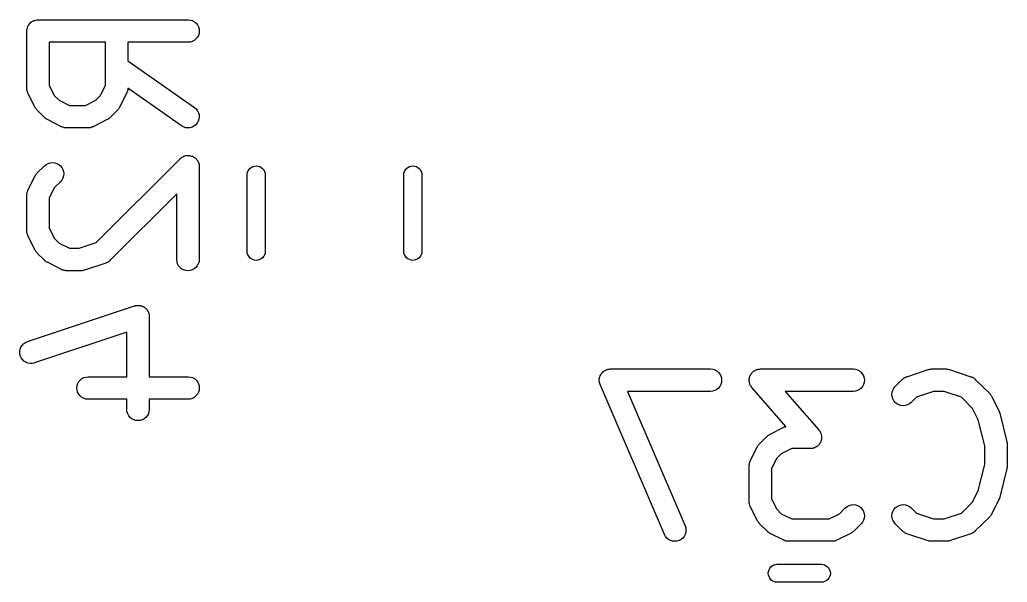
# Model space of a CAD drawing. Extents: x 131.3 to 160.3, y -137 to -94.4.
# Drawn here: x 147.25 to 153.84, y -110.75 to -107 of the extents above; entities that cross this region are included whole.
import ezdxf

# ---------------------------------------------------------------- set-up
doc = ezdxf.new("R2010")
doc.units = 0
doc.layers.add('BLACK', color=7, linetype='CONTINUOUS')

msp = doc.modelspace()

# ---------------------------------------------------------------- linework, layer by layer
at = {"layer": 'BLACK', "linetype": 'CONTINUOUS'}
for p, q in [((147.303, -107.044), (147.307, -107.037)), ((147.307, -107.037), (147.31, -107.031)), ((147.31, -107.031), (147.315, -107.025)), ((147.31, -107.031), (147.31, -107.031)), ((147.31, -107.031), (147.31, -107.031)), ((147.315, -107.025), (147.32, -107.02)), ((147.32, -107.02), (147.325, -107.015)), ((147.32, -107.02), (147.32, -107.02)), ((147.32, -107.02), (147.32, -107.02)), ((147.325, -107.015), (147.331, -107.011)), ((147.331, -107.01), (147.338, -107.007)), ((147.331, -107.011), (147.331, -107.01)), ((147.331, -107.011), (147.331, -107.011)), ((147.338, -107.007), (147.344, -107.004)), ((147.344, -107.004), (147.351, -107.002)), ((147.344, -107.004), (147.344, -107.004)), ((147.344, -107.004), (147.344, -107.004)), ((147.351, -107.002), (147.358, -107)), ((147.358, -107), (147.365, -106.999)), ((147.358, -107), (147.358, -107)), ((147.358, -107), (147.358, -107)), ((147.365, -106.999), (147.372, -106.998)), ((147.372, -106.998), (148.372, -106.998)), ((148.372, -106.998), (148.373, -106.998)), ((148.373, -106.998), (148.388, -107)), ((148.388, -107), (148.402, -107.004)), ((148.402, -107.004), (148.415, -107.011)), ((148.415, -107.011), (148.426, -107.021)), ((148.426, -107.021), (148.435, -107.032)), ((148.435, -107.032), (148.442, -107.045)), ((147.297, -107.072), (147.298, -107.065)), ((147.297, -107.073), (147.297, -107.072)), ((147.297, -107.454), (147.297, -107.073)), ((147.297, -107.073), (147.297, -107.073)), ((147.297, -107.073), (147.297, -107.073)), ((147.297, -107.073), (147.297, -107.073)), ((147.298, -107.065), (147.299, -107.058)), ((147.299, -107.058), (147.301, -107.051)), ((147.299, -107.058), (147.299, -107.058)), ((147.299, -107.058), (147.299, -107.058)), ((147.301, -107.051), (147.303, -107.044)), ((147.303, -107.044), (147.303, -107.044)), ((147.303, -107.044), (147.303, -107.044)), ((148.442, -107.102), (148.435, -107.115)), ((148.442, -107.045), (148.446, -107.059)), ((148.446, -107.088), (148.442, -107.102)), ((148.446, -107.059), (148.447, -107.074)), ((148.447, -107.074), (148.446, -107.088)), ((147.447, -107.148), (147.447, -107.436)), ((147.821, -107.148), (147.447, -107.148)), ((147.821, -107.436), (147.821, -107.148)), ((148.372, -107.148), (147.971, -107.148)), ((147.971, -107.148), (147.971, -107.272)), ((148.387, -107.147), (148.372, -107.148)), ((148.401, -107.143), (148.387, -107.147)), ((148.414, -107.136), (148.401, -107.143)), ((148.425, -107.126), (148.414, -107.136)), ((148.435, -107.115), (148.425, -107.126)), ((147.971, -107.272), (148.415, -107.583)), ((147.298, -107.456), (147.297, -107.454)), ((147.298, -107.459), (147.298, -107.456)), ((147.298, -107.464), (147.298, -107.459)), ((147.299, -107.469), (147.298, -107.464)), ((147.299, -107.471), (147.299, -107.469)), ((147.3, -107.473), (147.299, -107.471)), ((147.302, -107.478), (147.3, -107.473)), ((147.303, -107.483), (147.302, -107.478)), ((147.304, -107.485), (147.303, -107.483)), ((147.305, -107.487), (147.304, -107.485)), ((147.305, -107.488), (147.305, -107.487)), ((147.353, -107.583), (147.305, -107.488)), ((147.447, -107.436), (147.482, -107.505)), ((147.787, -107.505), (147.821, -107.436)), ((147.963, -107.488), (147.916, -107.583)), ((147.964, -107.486), (147.963, -107.488)), ((147.965, -107.484), (147.964, -107.486)), ((147.967, -107.479), (147.965, -107.484)), ((147.969, -107.474), (147.967, -107.479)), ((147.97, -107.47), (147.969, -107.472)), ((147.969, -107.472), (147.969, -107.474)), ((147.971, -107.46), (147.97, -107.465)), ((147.97, -107.465), (147.97, -107.47)), ((148.329, -107.706), (147.971, -107.455)), ((147.971, -107.455), (147.971, -107.457)), ((147.971, -107.457), (147.971, -107.46)), ((147.482, -107.505), (147.512, -107.535)), ((147.512, -107.535), (147.581, -107.57)), ((147.688, -107.57), (147.757, -107.535)), ((147.757, -107.535), (147.787, -107.505)), ((147.355, -107.587), (147.353, -107.583)), ((147.357, -107.59), (147.355, -107.587)), ((147.359, -107.593), (147.357, -107.59)), ((147.361, -107.595), (147.359, -107.593)), ((147.364, -107.598), (147.361, -107.595)), ((147.366, -107.602), (147.364, -107.598)), ((147.367, -107.602), (147.366, -107.602)), ((147.415, -107.65), (147.367, -107.602)), ((147.581, -107.57), (147.688, -107.57)), ((147.902, -107.602), (147.854, -107.65)), ((147.904, -107.599), (147.902, -107.602)), ((147.907, -107.596), (147.904, -107.599)), ((147.909, -107.594), (147.907, -107.596)), ((147.911, -107.591), (147.909, -107.594)), ((147.913, -107.587), (147.911, -107.591)), ((147.915, -107.584), (147.913, -107.587)), ((147.916, -107.583), (147.915, -107.584)), ((148.415, -107.583), (148.416, -107.584)), ((148.416, -107.584), (148.427, -107.593)), ((148.427, -107.593), (148.436, -107.605)), ((148.436, -107.605), (148.443, -107.618)), ((148.443, -107.618), (148.446, -107.632)), ((147.418, -107.653), (147.415, -107.65)), ((147.421, -107.656), (147.418, -107.653)), ((147.423, -107.657), (147.421, -107.656)), ((147.426, -107.659), (147.423, -107.657)), ((147.43, -107.661), (147.426, -107.659)), ((147.433, -107.664), (147.43, -107.661)), ((147.434, -107.664), (147.433, -107.664)), ((147.529, -107.712), (147.434, -107.664)), ((147.834, -107.664), (147.739, -107.712)), ((147.838, -107.662), (147.834, -107.664)), ((147.842, -107.66), (147.838, -107.662)), ((147.844, -107.658), (147.842, -107.66)), ((147.847, -107.656), (147.844, -107.658)), ((147.85, -107.653), (147.847, -107.656)), ((147.853, -107.651), (147.85, -107.653)), ((147.854, -107.65), (147.853, -107.651)), ((148.434, -107.688), (148.424, -107.699)), ((148.441, -107.675), (148.434, -107.688)), ((148.445, -107.662), (148.441, -107.675)), ((148.447, -107.647), (148.445, -107.662)), ((148.446, -107.632), (148.447, -107.647)), ((147.531, -107.713), (147.529, -107.712)), ((147.533, -107.714), (147.531, -107.713)), ((147.538, -107.715), (147.533, -107.714)), ((147.543, -107.717), (147.538, -107.715)), ((147.545, -107.717), (147.543, -107.717)), ((147.547, -107.718), (147.545, -107.717)), ((147.552, -107.719), (147.547, -107.718)), ((147.557, -107.719), (147.552, -107.719)), ((147.56, -107.719), (147.557, -107.719)), ((147.562, -107.72), (147.56, -107.719)), ((147.563, -107.72), (147.562, -107.72)), ((147.706, -107.72), (147.563, -107.72)), ((147.708, -107.719), (147.706, -107.72)), ((147.71, -107.72), (147.708, -107.719)), ((147.715, -107.719), (147.71, -107.72)), ((147.72, -107.718), (147.715, -107.719)), ((147.722, -107.718), (147.72, -107.718)), ((147.725, -107.717), (147.722, -107.718)), ((147.729, -107.715), (147.725, -107.717)), ((147.734, -107.714), (147.729, -107.715)), ((147.736, -107.713), (147.734, -107.714)), ((147.738, -107.712), (147.736, -107.713)), ((147.739, -107.712), (147.738, -107.712)), ((148.342, -107.713), (148.329, -107.706)), ((148.356, -107.718), (148.342, -107.713)), ((148.371, -107.72), (148.356, -107.718)), ((148.385, -107.719), (148.371, -107.72)), ((148.399, -107.715), (148.385, -107.719)), ((148.412, -107.708), (148.399, -107.715)), ((148.424, -107.699), (148.412, -107.708)), ((147.427, -107.963), (147.44, -107.956)), ((147.44, -107.956), (147.454, -107.952)), ((147.454, -107.952), (147.468, -107.951)), ((147.468, -107.951), (147.483, -107.952)), ((147.483, -107.952), (147.497, -107.957)), ((147.497, -107.957), (147.51, -107.964)), ((147.76, -108.484), (148.319, -107.925)), ((148.319, -107.925), (148.32, -107.924)), ((148.32, -107.924), (148.326, -107.92)), ((148.32, -107.924), (148.32, -107.924)), ((148.32, -107.924), (148.32, -107.924)), ((148.32, -107.924), (148.32, -107.924)), ((148.326, -107.92), (148.331, -107.915)), ((148.331, -107.915), (148.331, -107.915)), ((148.331, -107.915), (148.332, -107.915)), ((148.332, -107.915), (148.338, -107.912)), ((148.338, -107.912), (148.344, -107.908)), ((148.344, -107.908), (148.344, -107.908)), ((148.344, -107.908), (148.345, -107.908)), ((148.345, -107.908), (148.351, -107.906)), ((148.351, -107.906), (148.358, -107.904)), ((148.358, -107.904), (148.358, -107.904)), ((148.358, -107.904), (148.359, -107.904)), ((148.359, -107.904), (148.366, -107.904)), ((148.366, -107.904), (148.373, -107.903)), ((148.373, -107.903), (148.373, -107.903)), ((148.373, -107.903), (148.38, -107.904)), ((148.373, -107.903), (148.373, -107.903)), ((148.38, -107.904), (148.387, -107.905)), ((148.387, -107.905), (148.388, -107.905)), ((148.388, -107.905), (148.388, -107.905)), ((148.388, -107.905), (148.394, -107.907)), ((148.394, -107.907), (148.401, -107.909)), ((148.401, -107.909), (148.402, -107.909)), ((148.402, -107.909), (148.402, -107.909)), ((148.402, -107.909), (148.408, -107.912)), ((148.408, -107.912), (148.414, -107.916)), ((148.414, -107.916), (148.414, -107.916)), ((148.414, -107.916), (148.415, -107.916)), ((148.415, -107.916), (148.42, -107.92)), ((148.42, -107.92), (148.426, -107.925)), ((148.426, -107.925), (148.426, -107.925)), ((148.426, -107.925), (148.426, -107.925)), ((148.426, -107.925), (148.43, -107.931)), ((148.43, -107.931), (148.435, -107.936)), ((148.435, -107.936), (148.435, -107.937)), ((148.435, -107.937), (148.435, -107.937)), ((148.435, -107.937), (148.438, -107.943)), ((148.438, -107.943), (148.442, -107.949)), ((148.442, -107.949), (148.442, -107.95)), ((148.442, -107.95), (148.442, -107.95)), ((148.442, -107.95), (148.444, -107.957)), ((148.444, -107.957), (148.446, -107.963)), ((147.36, -108.029), (147.361, -108.026)), ((147.361, -108.026), (147.364, -108.023)), ((147.364, -108.023), (147.367, -108.02)), ((147.367, -108.02), (147.415, -107.973)), ((147.415, -107.972), (147.427, -107.963)), ((147.415, -107.973), (147.415, -107.972)), ((147.51, -107.964), (147.521, -107.973)), ((147.521, -107.973), (147.53, -107.984)), ((147.53, -107.984), (147.537, -107.997)), ((147.537, -107.997), (147.541, -108.011)), ((147.541, -108.011), (147.543, -108.026)), ((147.543, -108.026), (147.541, -108.04)), ((148.446, -107.963), (148.446, -107.964)), ((148.446, -107.964), (148.446, -107.964)), ((148.446, -107.964), (148.447, -107.971)), ((148.447, -107.971), (148.447, -107.978)), ((148.447, -107.978), (148.447, -108.597)), ((148.767, -108.03), (148.768, -108.021)), ((148.768, -108.021), (148.772, -108.01)), ((148.772, -108.01), (148.777, -107.999)), ((148.777, -107.999), (148.785, -107.99)), ((148.785, -107.99), (148.794, -107.983)), ((148.794, -107.983), (148.804, -107.977)), ((148.804, -107.977), (148.816, -107.974)), ((148.816, -107.974), (148.827, -107.972)), ((148.827, -107.972), (148.839, -107.974)), ((148.839, -107.974), (148.851, -107.977)), ((148.851, -107.977), (148.861, -107.983)), ((148.861, -107.983), (148.87, -107.99)), ((148.87, -107.99), (148.878, -107.999)), ((148.878, -107.999), (148.883, -108.01)), ((148.883, -108.01), (148.887, -108.021)), ((148.887, -108.021), (148.887, -108.03)), ((149.812, -108.03), (149.813, -108.021)), ((149.813, -108.021), (149.817, -108.01)), ((149.817, -108.01), (149.822, -107.999)), ((149.822, -107.999), (149.83, -107.99)), ((149.83, -107.99), (149.839, -107.983)), ((149.839, -107.983), (149.849, -107.977)), ((149.849, -107.977), (149.861, -107.974)), ((149.861, -107.974), (149.873, -107.972)), ((149.873, -107.972), (149.884, -107.974)), ((149.884, -107.974), (149.896, -107.977)), ((149.896, -107.977), (149.906, -107.983)), ((149.906, -107.983), (149.915, -107.99)), ((149.915, -107.99), (149.923, -107.999)), ((149.923, -107.999), (149.928, -108.01)), ((149.928, -108.01), (149.932, -108.021)), ((149.932, -108.021), (149.933, -108.03)), ((147.305, -108.135), (147.353, -108.04)), ((147.353, -108.039), (147.356, -108.035)), ((147.353, -108.04), (147.353, -108.039)), ((147.356, -108.035), (147.358, -108.031)), ((147.358, -108.031), (147.36, -108.029)), ((147.521, -108.079), (147.482, -108.118)), ((147.53, -108.067), (147.521, -108.079)), ((147.537, -108.054), (147.53, -108.067)), ((147.541, -108.04), (147.537, -108.054)), ((148.768, -108.545), (148.767, -108.03)), ((148.887, -108.03), (148.887, -108.545)), ((149.813, -108.545), (149.812, -108.03)), ((149.933, -108.03), (149.933, -108.545)), ((147.298, -108.158), (147.299, -108.153)), ((147.298, -108.163), (147.298, -108.158)), ((147.299, -108.153), (147.3, -108.151)), ((147.3, -108.149), (147.302, -108.144)), ((147.3, -108.151), (147.3, -108.149)), ((147.302, -108.144), (147.303, -108.139)), ((147.303, -108.139), (147.305, -108.137)), ((147.305, -108.137), (147.305, -108.135)), ((147.482, -108.118), (147.447, -108.186)), ((147.297, -108.167), (147.298, -108.165)), ((147.297, -108.168), (147.297, -108.167)), ((147.297, -108.407), (147.297, -108.168)), ((147.298, -108.165), (147.298, -108.163)), ((147.447, -108.186), (147.447, -108.389)), ((148.297, -108.159), (147.854, -108.602)), ((148.297, -108.597), (148.297, -108.159)), ((147.298, -108.409), (147.297, -108.407)), ((147.298, -108.411), (147.298, -108.409)), ((147.298, -108.416), (147.298, -108.411)), ((147.299, -108.421), (147.298, -108.416)), ((147.299, -108.423), (147.299, -108.421)), ((147.447, -108.389), (147.482, -108.457)), ((147.3, -108.425), (147.299, -108.423)), ((147.302, -108.43), (147.3, -108.425)), ((147.303, -108.435), (147.302, -108.43)), ((147.304, -108.437), (147.303, -108.435)), ((147.305, -108.439), (147.304, -108.437)), ((147.305, -108.44), (147.305, -108.439)), ((147.353, -108.535), (147.305, -108.44)), ((147.482, -108.457), (147.512, -108.488)), ((147.646, -108.522), (147.76, -108.484)), ((147.355, -108.539), (147.353, -108.535)), ((147.357, -108.543), (147.355, -108.539)), ((147.359, -108.545), (147.357, -108.543)), ((147.361, -108.548), (147.359, -108.545)), ((147.364, -108.551), (147.361, -108.548)), ((147.366, -108.554), (147.364, -108.551)), ((147.512, -108.488), (147.581, -108.522)), ((147.581, -108.522), (147.646, -108.522)), ((148.768, -108.554), (148.768, -108.545)), ((148.887, -108.545), (148.887, -108.554)), ((149.813, -108.554), (149.813, -108.545)), ((149.933, -108.545), (149.932, -108.554)), ((147.367, -108.555), (147.366, -108.554)), ((147.415, -108.602), (147.367, -108.555)), ((147.418, -108.605), (147.415, -108.602)), ((147.421, -108.608), (147.418, -108.605)), ((147.423, -108.61), (147.421, -108.608)), ((147.426, -108.612), (147.423, -108.61)), ((147.43, -108.614), (147.426, -108.612)), ((147.433, -108.616), (147.43, -108.614)), ((147.434, -108.616), (147.433, -108.616)), ((147.529, -108.664), (147.434, -108.616)), ((147.829, -108.619), (147.827, -108.62)), ((147.833, -108.617), (147.829, -108.619)), ((147.838, -108.615), (147.833, -108.617)), ((147.84, -108.613), (147.838, -108.615)), ((147.842, -108.612), (147.84, -108.613)), ((147.846, -108.609), (147.842, -108.612)), ((147.85, -108.606), (147.846, -108.609)), ((147.852, -108.605), (147.85, -108.606)), ((147.853, -108.603), (147.852, -108.605)), ((147.854, -108.602), (147.853, -108.603)), ((148.299, -108.612), (148.297, -108.597)), ((148.303, -108.626), (148.299, -108.612)), ((148.446, -108.613), (148.441, -108.627)), ((148.447, -108.598), (148.446, -108.613)), ((148.447, -108.597), (148.447, -108.598)), ((148.772, -108.565), (148.768, -108.554)), ((148.777, -108.576), (148.772, -108.565)), ((148.785, -108.585), (148.777, -108.576)), ((148.794, -108.592), (148.785, -108.585)), ((148.804, -108.598), (148.794, -108.592)), ((148.816, -108.601), (148.804, -108.598)), ((148.827, -108.603), (148.816, -108.601)), ((148.839, -108.601), (148.827, -108.603)), ((148.851, -108.598), (148.839, -108.601)), ((148.861, -108.592), (148.851, -108.598)), ((148.87, -108.585), (148.861, -108.592)), ((148.878, -108.576), (148.87, -108.585)), ((148.883, -108.565), (148.878, -108.576)), ((148.887, -108.554), (148.883, -108.565)), ((149.817, -108.565), (149.813, -108.554)), ((149.822, -108.576), (149.817, -108.565)), ((149.83, -108.585), (149.822, -108.576)), ((149.839, -108.592), (149.83, -108.585)), ((149.849, -108.598), (149.839, -108.592)), ((149.861, -108.601), (149.849, -108.598)), ((149.873, -108.603), (149.861, -108.601)), ((149.884, -108.601), (149.873, -108.603)), ((149.896, -108.598), (149.884, -108.601)), ((149.906, -108.592), (149.896, -108.598)), ((149.915, -108.585), (149.906, -108.592)), ((149.923, -108.576), (149.915, -108.585)), ((149.928, -108.565), (149.923, -108.576)), ((149.932, -108.554), (149.928, -108.565)), ((147.531, -108.665), (147.529, -108.664)), ((147.533, -108.666), (147.531, -108.665)), ((147.538, -108.668), (147.533, -108.666)), ((147.543, -108.669), (147.538, -108.668)), ((147.545, -108.67), (147.543, -108.669)), ((147.547, -108.67), (147.545, -108.67)), ((147.552, -108.671), (147.547, -108.67)), ((147.557, -108.672), (147.552, -108.671)), ((147.56, -108.672), (147.557, -108.672)), ((147.562, -108.672), (147.56, -108.672)), ((147.563, -108.672), (147.562, -108.672)), ((147.658, -108.672), (147.563, -108.672)), ((147.662, -108.672), (147.658, -108.672)), ((147.667, -108.672), (147.662, -108.672)), ((147.67, -108.671), (147.667, -108.672)), ((147.673, -108.671), (147.67, -108.671)), ((147.677, -108.669), (147.673, -108.671)), ((147.681, -108.668), (147.677, -108.669)), ((147.682, -108.668), (147.681, -108.668)), ((147.825, -108.621), (147.682, -108.668)), ((147.827, -108.62), (147.825, -108.621)), ((148.31, -108.639), (148.303, -108.626)), ((148.319, -108.65), (148.31, -108.639)), ((148.33, -108.659), (148.319, -108.65)), ((148.343, -108.666), (148.33, -108.659)), ((148.357, -108.67), (148.343, -108.666)), ((148.372, -108.672), (148.357, -108.67)), ((148.386, -108.671), (148.372, -108.672)), ((148.4, -108.667), (148.386, -108.671)), ((148.413, -108.66), (148.4, -108.667)), ((148.425, -108.651), (148.413, -108.66)), ((148.434, -108.639), (148.425, -108.651)), ((148.441, -108.627), (148.434, -108.639)), ((147.301, -109.145), (148.015, -108.907)), ((148.015, -108.907), (148.016, -108.906)), ((148.016, -108.906), (148.021, -108.906)), ((148.021, -108.906), (148.025, -108.904)), ((148.025, -108.904), (148.028, -108.904)), ((148.028, -108.904), (148.031, -108.903)), ((148.031, -108.903), (148.035, -108.903)), ((148.035, -108.903), (148.04, -108.903)), ((148.04, -108.903), (148.042, -108.903)), ((148.042, -108.903), (148.045, -108.903)), ((148.045, -108.903), (148.05, -108.904)), ((148.05, -108.904), (148.054, -108.905)), ((148.054, -108.905), (148.057, -108.905)), ((148.057, -108.905), (148.06, -108.906)), ((148.06, -108.906), (148.064, -108.908)), ((148.064, -108.908), (148.068, -108.909)), ((148.068, -108.909), (148.071, -108.91)), ((148.071, -108.91), (148.073, -108.911)), ((148.073, -108.911), (148.077, -108.914)), ((148.077, -108.914), (148.081, -108.916)), ((148.081, -108.916), (148.083, -108.918)), ((148.083, -108.918), (148.086, -108.919)), ((148.086, -108.919), (148.089, -108.922)), ((148.089, -108.922), (148.092, -108.925)), ((148.092, -108.925), (148.094, -108.927)), ((148.094, -108.927), (148.096, -108.929)), ((148.096, -108.929), (148.099, -108.933)), ((148.099, -108.933), (148.102, -108.936)), ((148.102, -108.936), (148.103, -108.939)), ((148.103, -108.939), (148.104, -108.941)), ((148.104, -108.941), (148.106, -108.945)), ((148.106, -108.945), (148.108, -108.949)), ((148.108, -108.949), (148.109, -108.952)), ((148.109, -108.952), (148.11, -108.955)), ((148.11, -108.955), (148.111, -108.959)), ((148.111, -108.959), (148.113, -108.963)), ((148.113, -108.963), (148.113, -108.966)), ((148.113, -108.966), (148.114, -108.969)), ((148.114, -108.969), (148.114, -108.974)), ((148.114, -108.974), (148.114, -108.978)), ((148.114, -108.978), (148.114, -109.379)), ((147.288, -109.151), (147.301, -109.145)), ((147.964, -109.082), (147.348, -109.287)), ((147.964, -109.379), (147.964, -109.082)), ((147.25, -109.21), (147.253, -109.196)), ((147.25, -109.225), (147.25, -109.21)), ((147.253, -109.196), (147.258, -109.182)), ((147.258, -109.182), (147.266, -109.17)), ((147.266, -109.17), (147.276, -109.159)), ((147.276, -109.159), (147.288, -109.151)), ((147.253, -109.239), (147.25, -109.225)), ((147.259, -109.253), (147.253, -109.239)), ((147.268, -109.265), (147.259, -109.253)), ((147.278, -109.275), (147.268, -109.265)), ((147.291, -109.283), (147.278, -109.275)), ((147.304, -109.288), (147.291, -109.283)), ((147.319, -109.291), (147.304, -109.288)), ((147.333, -109.291), (147.319, -109.291)), ((147.347, -109.288), (147.333, -109.291)), ((147.348, -109.287), (147.347, -109.288)), ((151.143, -109.345), (151.149, -109.34)), ((151.149, -109.34), (151.155, -109.337)), ((151.149, -109.34), (151.149, -109.34)), ((151.149, -109.34), (151.149, -109.34)), ((151.155, -109.337), (151.161, -109.333)), ((151.161, -109.333), (151.162, -109.333)), ((151.162, -109.333), (151.169, -109.331)), ((151.162, -109.333), (151.162, -109.333)), ((151.169, -109.331), (151.175, -109.329)), ((151.175, -109.329), (151.176, -109.329)), ((151.176, -109.329), (151.183, -109.328)), ((151.176, -109.329), (151.176, -109.329)), ((151.183, -109.328), (151.19, -109.327)), ((151.19, -109.327), (151.19, -109.327)), ((151.19, -109.327), (151.19, -109.327)), ((151.19, -109.327), (151.857, -109.327)), ((151.857, -109.327), (151.858, -109.327)), ((151.858, -109.327), (151.873, -109.329)), ((151.873, -109.329), (151.887, -109.333)), ((151.887, -109.333), (151.9, -109.34)), ((151.9, -109.34), (151.911, -109.35)), ((152.141, -109.346), (152.145, -109.343)), ((152.145, -109.343), (152.149, -109.34)), ((152.149, -109.34), (152.151, -109.339)), ((152.151, -109.339), (152.153, -109.337)), ((152.153, -109.337), (152.158, -109.335)), ((152.158, -109.335), (152.162, -109.333)), ((152.162, -109.333), (152.164, -109.332)), ((152.164, -109.332), (152.167, -109.331)), ((152.167, -109.331), (152.171, -109.33)), ((152.171, -109.33), (152.176, -109.329)), ((152.176, -109.329), (152.179, -109.329)), ((152.179, -109.329), (152.181, -109.328)), ((152.181, -109.328), (152.186, -109.328)), ((152.186, -109.328), (152.19, -109.327)), ((152.19, -109.327), (152.81, -109.327)), ((152.81, -109.327), (152.811, -109.327)), ((152.811, -109.327), (152.825, -109.329)), ((152.825, -109.329), (152.839, -109.333)), ((152.839, -109.333), (152.852, -109.34)), ((152.852, -109.34), (152.863, -109.35)), ((153.167, -109.379), (153.31, -109.331)), ((153.31, -109.331), (153.311, -109.331)), ((153.311, -109.331), (153.315, -109.33)), ((153.315, -109.33), (153.319, -109.329)), ((153.319, -109.329), (153.322, -109.329)), ((153.322, -109.329), (153.325, -109.328)), ((153.325, -109.328), (153.329, -109.328)), ((153.329, -109.328), (153.333, -109.327)), ((153.333, -109.327), (153.429, -109.327)), ((153.429, -109.327), (153.43, -109.327)), ((153.43, -109.327), (153.434, -109.328)), ((153.434, -109.328), (153.438, -109.328)), ((153.438, -109.328), (153.441, -109.329)), ((153.441, -109.329), (153.444, -109.329)), ((153.444, -109.329), (153.448, -109.33)), ((153.448, -109.33), (153.452, -109.331)), ((153.452, -109.331), (153.595, -109.379)), ((147.644, -109.412), (147.653, -109.401)), ((147.653, -109.401), (147.664, -109.392)), ((147.664, -109.392), (147.677, -109.385)), ((147.677, -109.385), (147.691, -109.381)), ((147.691, -109.381), (147.706, -109.379)), ((147.706, -109.379), (147.964, -109.379)), ((148.114, -109.379), (148.372, -109.379)), ((148.372, -109.379), (148.373, -109.379)), ((148.373, -109.379), (148.388, -109.381)), ((148.388, -109.381), (148.402, -109.385)), ((148.402, -109.385), (148.415, -109.392)), ((148.415, -109.392), (148.426, -109.402)), ((148.426, -109.402), (148.435, -109.413)), ((151.115, -109.402), (151.116, -109.395)), ((151.116, -109.409), (151.115, -109.402)), ((151.115, -109.402), (151.116, -109.402)), ((151.116, -109.402), (151.115, -109.402)), ((151.116, -109.395), (151.117, -109.388)), ((151.117, -109.416), (151.116, -109.409)), ((151.117, -109.387), (151.119, -109.381)), ((151.117, -109.388), (151.117, -109.387)), ((151.117, -109.388), (151.117, -109.388)), ((151.119, -109.381), (151.121, -109.374)), ((151.121, -109.373), (151.125, -109.367)), ((151.121, -109.374), (151.121, -109.373)), ((151.121, -109.374), (151.121, -109.374)), ((151.125, -109.367), (151.128, -109.361)), ((151.128, -109.36), (151.133, -109.355)), ((151.128, -109.361), (151.128, -109.36)), ((151.128, -109.361), (151.128, -109.361)), ((151.133, -109.355), (151.137, -109.35)), ((151.137, -109.35), (151.137, -109.349)), ((151.137, -109.349), (151.138, -109.349)), ((151.138, -109.349), (151.143, -109.345)), ((151.911, -109.35), (151.92, -109.361)), ((151.92, -109.361), (151.927, -109.374)), ((151.927, -109.374), (151.931, -109.388)), ((151.931, -109.388), (151.932, -109.403)), ((151.932, -109.403), (151.931, -109.417)), ((152.115, -109.402), (152.116, -109.399)), ((152.116, -109.407), (152.115, -109.402)), ((152.116, -109.397), (152.117, -109.392)), ((152.116, -109.399), (152.116, -109.397)), ((152.116, -109.411), (152.116, -109.407)), ((152.117, -109.387), (152.118, -109.385)), ((152.117, -109.392), (152.117, -109.387)), ((152.118, -109.382), (152.12, -109.378)), ((152.118, -109.385), (152.118, -109.382)), ((152.12, -109.378), (152.121, -109.373)), ((152.121, -109.373), (152.123, -109.371)), ((152.123, -109.371), (152.124, -109.369)), ((152.124, -109.369), (152.126, -109.365)), ((152.126, -109.365), (152.128, -109.36)), ((152.128, -109.36), (152.13, -109.358)), ((152.13, -109.358), (152.131, -109.356)), ((152.131, -109.356), (152.135, -109.353)), ((152.135, -109.353), (152.138, -109.349)), ((152.138, -109.349), (152.14, -109.347)), ((152.14, -109.347), (152.141, -109.346)), ((152.863, -109.35), (152.872, -109.361)), ((152.872, -109.361), (152.879, -109.374)), ((152.879, -109.374), (152.883, -109.388)), ((152.883, -109.388), (152.885, -109.403)), ((152.885, -109.403), (152.883, -109.417)), ((153.09, -109.445), (153.137, -109.397)), ((153.137, -109.397), (153.138, -109.396)), ((153.138, -109.396), (153.14, -109.395)), ((153.14, -109.395), (153.141, -109.393)), ((153.141, -109.393), (153.146, -109.39)), ((153.146, -109.39), (153.15, -109.387)), ((153.15, -109.387), (153.152, -109.386)), ((153.152, -109.386), (153.153, -109.385)), ((153.153, -109.385), (153.158, -109.383)), ((153.158, -109.383), (153.163, -109.38)), ((153.163, -109.38), (153.165, -109.38)), ((153.165, -109.38), (153.167, -109.379)), ((153.595, -109.379), (153.596, -109.379)), ((153.596, -109.379), (153.598, -109.38)), ((153.598, -109.38), (153.6, -109.381)), ((153.6, -109.381), (153.605, -109.383)), ((153.605, -109.383), (153.609, -109.385)), ((153.609, -109.385), (153.611, -109.387)), ((153.611, -109.387), (153.613, -109.388)), ((153.613, -109.388), (153.617, -109.391)), ((153.617, -109.391), (153.621, -109.394)), ((153.621, -109.394), (153.623, -109.396)), ((153.623, -109.396), (153.624, -109.397)), ((153.624, -109.397), (153.72, -109.492)), ((147.631, -109.454), (147.632, -109.439)), ((147.632, -109.468), (147.631, -109.454)), ((147.632, -109.439), (147.637, -109.425)), ((147.636, -109.482), (147.632, -109.468)), ((147.637, -109.425), (147.644, -109.412)), ((148.435, -109.413), (148.442, -109.426)), ((148.442, -109.426), (148.446, -109.44)), ((148.446, -109.469), (148.442, -109.483)), ((148.446, -109.44), (148.447, -109.455)), ((148.447, -109.455), (148.446, -109.469)), ((151.117, -109.417), (151.117, -109.416)), ((151.119, -109.424), (151.117, -109.417)), ((151.117, -109.417), (151.117, -109.417)), ((151.121, -109.43), (151.119, -109.424)), ((151.121, -109.431), (151.121, -109.43)), ((151.122, -109.432), (151.121, -109.431)), ((151.121, -109.431), (151.121, -109.431)), ((151.55, -110.432), (151.122, -109.432)), ((151.886, -109.472), (151.872, -109.476)), ((151.899, -109.465), (151.886, -109.472)), ((151.91, -109.456), (151.899, -109.465)), ((151.919, -109.444), (151.91, -109.456)), ((151.926, -109.431), (151.919, -109.444)), ((151.931, -109.417), (151.926, -109.431)), ((152.117, -109.414), (152.116, -109.411)), ((152.117, -109.416), (152.117, -109.414)), ((152.118, -109.421), (152.117, -109.416)), ((152.119, -109.426), (152.118, -109.421)), ((152.12, -109.428), (152.119, -109.426)), ((152.121, -109.43), (152.12, -109.428)), ((152.123, -109.435), (152.121, -109.43)), ((152.125, -109.439), (152.123, -109.435)), ((152.127, -109.441), (152.125, -109.439)), ((152.128, -109.443), (152.127, -109.441)), ((152.131, -109.447), (152.128, -109.443)), ((152.133, -109.451), (152.131, -109.447)), ((152.134, -109.452), (152.133, -109.451)), ((152.361, -109.711), (152.134, -109.452)), ((152.838, -109.472), (152.824, -109.476)), ((152.851, -109.465), (152.838, -109.472)), ((152.862, -109.456), (152.851, -109.465)), ((152.872, -109.444), (152.862, -109.456)), ((152.879, -109.431), (152.872, -109.444)), ((152.883, -109.417), (152.879, -109.431)), ((153.069, -109.483), (153.074, -109.469)), ((153.074, -109.469), (153.081, -109.456)), ((153.081, -109.456), (153.09, -109.445)), ((147.643, -109.495), (147.636, -109.482)), ((147.652, -109.507), (147.643, -109.495)), ((147.663, -109.516), (147.652, -109.507)), ((147.676, -109.523), (147.663, -109.516)), ((147.69, -109.528), (147.676, -109.523)), ((147.705, -109.529), (147.69, -109.528)), ((147.706, -109.529), (147.705, -109.529)), ((147.964, -109.529), (147.706, -109.529)), ((147.964, -109.597), (147.964, -109.529)), ((148.372, -109.529), (148.114, -109.529)), ((148.114, -109.529), (148.114, -109.597)), ((148.387, -109.528), (148.372, -109.529)), ((148.401, -109.524), (148.387, -109.528)), ((148.414, -109.517), (148.401, -109.524)), ((148.425, -109.507), (148.414, -109.517)), ((148.435, -109.496), (148.425, -109.507)), ((148.442, -109.483), (148.435, -109.496)), ((151.857, -109.477), (151.304, -109.477)), ((151.304, -109.477), (151.688, -110.373)), ((151.872, -109.476), (151.857, -109.477)), ((152.81, -109.477), (152.356, -109.477)), ((152.356, -109.477), (152.58, -109.734)), ((152.824, -109.476), (152.81, -109.477)), ((153.068, -109.497), (153.069, -109.483)), ((153.069, -109.512), (153.068, -109.497)), ((153.073, -109.526), (153.069, -109.512)), ((153.08, -109.539), (153.073, -109.526)), ((153.089, -109.55), (153.08, -109.539)), ((153.231, -109.516), (153.196, -109.551)), ((153.346, -109.477), (153.231, -109.516)), ((153.416, -109.477), (153.346, -109.477)), ((153.531, -109.516), (153.416, -109.477)), ((153.605, -109.59), (153.531, -109.516)), ((153.72, -109.492), (153.72, -109.493)), ((153.72, -109.493), (153.723, -109.496)), ((153.723, -109.496), (153.726, -109.499)), ((153.726, -109.499), (153.728, -109.502)), ((153.728, -109.502), (153.73, -109.504)), ((153.73, -109.504), (153.732, -109.508)), ((153.732, -109.508), (153.734, -109.512)), ((153.734, -109.512), (153.781, -109.607)), ((147.965, -109.612), (147.964, -109.597)), ((148.114, -109.598), (148.112, -109.613)), ((148.114, -109.597), (148.114, -109.598)), ((153.101, -109.56), (153.089, -109.55)), ((153.114, -109.567), (153.101, -109.56)), ((153.128, -109.571), (153.114, -109.567)), ((153.142, -109.573), (153.128, -109.571)), ((153.157, -109.571), (153.142, -109.573)), ((153.171, -109.567), (153.157, -109.571)), ((153.184, -109.561), (153.171, -109.567)), ((153.195, -109.551), (153.184, -109.561)), ((153.196, -109.551), (153.195, -109.551)), ((153.644, -109.667), (153.605, -109.59)), ((153.781, -109.607), (153.782, -109.608)), ((147.97, -109.626), (147.965, -109.612)), ((147.977, -109.639), (147.97, -109.626)), ((147.986, -109.65), (147.977, -109.639)), ((147.997, -109.659), (147.986, -109.65)), ((148.01, -109.666), (147.997, -109.659)), ((148.024, -109.67), (148.01, -109.666)), ((148.039, -109.672), (148.024, -109.67)), ((148.053, -109.671), (148.039, -109.672)), ((148.067, -109.667), (148.053, -109.671)), ((148.08, -109.66), (148.067, -109.667)), ((148.092, -109.651), (148.08, -109.66)), ((148.101, -109.639), (148.092, -109.651)), ((148.108, -109.627), (148.101, -109.639)), ((148.112, -109.613), (148.108, -109.627)), ((153.687, -109.84), (153.644, -109.667)), ((153.782, -109.608), (153.782, -109.608)), ((153.782, -109.608), (153.782, -109.608)), ((153.782, -109.608), (153.784, -109.615)), ((153.784, -109.615), (153.787, -109.622)), ((153.787, -109.622), (153.787, -109.622)), ((153.787, -109.622), (153.787, -109.622)), ((153.787, -109.622), (153.835, -109.813)), ((152.252, -109.764), (152.347, -109.716)), ((152.347, -109.716), (152.348, -109.716)), ((152.348, -109.716), (152.35, -109.715)), ((152.35, -109.715), (152.352, -109.714)), ((152.352, -109.714), (152.357, -109.713)), ((152.357, -109.713), (152.361, -109.711)), ((152.58, -109.734), (152.581, -109.735)), ((152.581, -109.735), (152.584, -109.739)), ((152.584, -109.739), (152.587, -109.742)), ((152.185, -109.826), (152.233, -109.778)), ((152.233, -109.777), (152.237, -109.775)), ((152.233, -109.778), (152.233, -109.777)), ((152.237, -109.775), (152.24, -109.772)), ((152.24, -109.772), (152.242, -109.77)), ((152.242, -109.77), (152.245, -109.768)), ((152.245, -109.768), (152.249, -109.766)), ((152.249, -109.766), (152.252, -109.764)), ((152.587, -109.742), (152.588, -109.745)), ((152.588, -109.745), (152.589, -109.747)), ((152.589, -109.747), (152.591, -109.751)), ((152.591, -109.751), (152.593, -109.755)), ((152.593, -109.755), (152.594, -109.758)), ((152.594, -109.758), (152.595, -109.76)), ((152.596, -109.804), (152.594, -109.808)), ((152.595, -109.76), (152.596, -109.765)), ((152.596, -109.765), (152.597, -109.769)), ((152.597, -109.798), (152.596, -109.801)), ((152.596, -109.801), (152.596, -109.804)), ((152.597, -109.769), (152.598, -109.772)), ((152.598, -109.794), (152.597, -109.798)), ((152.598, -109.772), (152.598, -109.774)), ((152.598, -109.774), (152.598, -109.779)), ((152.598, -109.779), (152.599, -109.784)), ((152.599, -109.789), (152.598, -109.794)), ((152.599, -109.784), (152.599, -109.786)), ((152.599, -109.786), (152.599, -109.789)), ((152.123, -109.94), (152.171, -109.845)), ((152.171, -109.844), (152.174, -109.841)), ((152.171, -109.845), (152.171, -109.844)), ((152.174, -109.841), (152.176, -109.837)), ((152.176, -109.837), (152.178, -109.834)), ((152.178, -109.834), (152.179, -109.832)), ((152.179, -109.832), (152.182, -109.829)), ((152.182, -109.829), (152.185, -109.826)), ((152.399, -109.858), (152.33, -109.893)), ((152.524, -109.858), (152.399, -109.858)), ((152.528, -109.858), (152.524, -109.858)), ((152.533, -109.858), (152.528, -109.858)), ((152.536, -109.857), (152.533, -109.858)), ((152.538, -109.857), (152.536, -109.857)), ((152.543, -109.856), (152.538, -109.857)), ((152.547, -109.855), (152.543, -109.856)), ((152.55, -109.853), (152.547, -109.855)), ((152.552, -109.853), (152.55, -109.853)), ((152.557, -109.85), (152.552, -109.853)), ((152.561, -109.849), (152.557, -109.85)), ((152.563, -109.847), (152.561, -109.849)), ((152.565, -109.846), (152.563, -109.847)), ((152.569, -109.843), (152.565, -109.846)), ((152.573, -109.84), (152.569, -109.843)), ((152.575, -109.838), (152.573, -109.84)), ((152.577, -109.837), (152.575, -109.838)), ((152.58, -109.833), (152.577, -109.837)), ((152.583, -109.83), (152.58, -109.833)), ((152.584, -109.827), (152.583, -109.83)), ((152.586, -109.825), (152.584, -109.827)), ((152.588, -109.821), (152.586, -109.825)), ((152.591, -109.817), (152.588, -109.821)), ((152.592, -109.815), (152.591, -109.817)), ((152.593, -109.812), (152.592, -109.815)), ((152.594, -109.808), (152.593, -109.812)), ((153.687, -109.965), (153.687, -109.84)), ((153.835, -109.813), (153.835, -109.814)), ((153.835, -109.814), (153.835, -109.815)), ((153.835, -109.815), (153.835, -109.816)), ((153.835, -109.816), (153.836, -109.822)), ((153.836, -109.822), (153.837, -109.828)), ((153.837, -109.828), (153.837, -109.83)), ((153.837, -109.83), (153.837, -109.831)), ((153.837, -109.831), (153.837, -109.974)), ((152.3, -109.923), (152.265, -109.992)), ((152.33, -109.893), (152.3, -109.923)), ((152.115, -109.973), (152.116, -109.971)), ((152.115, -109.974), (152.115, -109.973)), ((152.115, -110.212), (152.115, -109.974)), ((152.116, -109.968), (152.117, -109.963)), ((152.116, -109.971), (152.116, -109.968)), ((152.117, -109.958), (152.118, -109.956)), ((152.117, -109.963), (152.117, -109.958)), ((152.118, -109.954), (152.12, -109.949)), ((152.118, -109.956), (152.118, -109.954)), ((152.12, -109.949), (152.122, -109.944)), ((152.122, -109.944), (152.123, -109.942)), ((152.123, -109.942), (152.123, -109.94)), ((152.265, -109.992), (152.265, -110.194)), ((153.644, -110.138), (153.687, -109.965)), ((153.835, -109.992), (153.787, -110.182)), ((153.836, -109.983), (153.835, -109.989)), ((153.835, -109.989), (153.835, -109.991)), ((153.835, -109.991), (153.835, -109.992)), ((153.837, -109.978), (153.836, -109.983)), ((153.837, -109.974), (153.837, -109.975)), ((153.837, -109.975), (153.837, -109.976)), ((153.837, -109.976), (153.837, -109.978)), ((152.265, -110.194), (152.3, -110.263)), ((153.605, -110.215), (153.644, -110.138)), ((153.781, -110.198), (153.734, -110.293)), ((153.782, -110.197), (153.781, -110.198)), ((153.781, -110.198), (153.781, -110.198)), ((153.784, -110.191), (153.782, -110.197)), ((153.787, -110.184), (153.784, -110.191)), ((153.787, -110.182), (153.787, -110.183)), ((153.787, -110.183), (153.787, -110.184)), ((153.787, -110.184), (153.787, -110.184)), ((152.116, -110.214), (152.115, -110.212)), ((152.116, -110.216), (152.116, -110.214)), ((152.116, -110.221), (152.116, -110.216)), ((152.117, -110.226), (152.116, -110.221)), ((152.118, -110.229), (152.117, -110.226)), ((152.118, -110.231), (152.118, -110.229)), ((152.12, -110.236), (152.118, -110.231)), ((152.121, -110.24), (152.12, -110.236)), ((152.122, -110.242), (152.121, -110.24)), ((152.123, -110.245), (152.122, -110.242)), ((152.171, -110.341), (152.123, -110.245)), ((152.123, -110.245), (152.123, -110.245)), ((152.3, -110.263), (152.33, -110.293)), ((152.717, -110.293), (152.756, -110.254)), ((152.756, -110.254), (152.757, -110.253)), ((152.757, -110.253), (152.769, -110.244)), ((152.769, -110.244), (152.782, -110.238)), ((152.782, -110.238), (152.796, -110.233)), ((152.796, -110.233), (152.81, -110.232)), ((152.81, -110.232), (152.825, -110.234)), ((152.825, -110.234), (152.839, -110.238)), ((152.839, -110.238), (152.852, -110.245)), ((152.852, -110.245), (152.863, -110.254)), ((152.863, -110.254), (152.872, -110.266)), ((152.872, -110.266), (152.879, -110.279)), ((153.074, -110.278), (153.081, -110.265)), ((153.081, -110.265), (153.09, -110.254)), ((153.09, -110.254), (153.102, -110.245)), ((153.102, -110.245), (153.115, -110.238)), ((153.115, -110.238), (153.129, -110.234)), ((153.129, -110.234), (153.143, -110.232)), ((153.143, -110.232), (153.158, -110.234)), ((153.158, -110.234), (153.172, -110.238)), ((153.172, -110.238), (153.185, -110.245)), ((153.185, -110.245), (153.196, -110.254)), ((153.196, -110.254), (153.231, -110.289)), ((153.531, -110.289), (153.605, -110.215)), ((152.33, -110.293), (152.399, -110.327)), ((152.399, -110.327), (152.649, -110.327)), ((152.649, -110.327), (152.717, -110.293)), ((152.879, -110.279), (152.883, -110.293)), ((152.883, -110.322), (152.879, -110.336)), ((152.883, -110.293), (152.885, -110.307)), ((152.885, -110.307), (152.883, -110.322)), ((153.068, -110.306), (153.069, -110.292)), ((153.069, -110.321), (153.068, -110.306)), ((153.069, -110.292), (153.074, -110.278)), ((153.073, -110.335), (153.069, -110.321)), ((153.231, -110.289), (153.346, -110.327)), ((153.346, -110.327), (153.416, -110.327)), ((153.416, -110.327), (153.531, -110.289)), ((153.72, -110.313), (153.624, -110.408)), ((153.722, -110.309), (153.72, -110.313)), ((153.725, -110.306), (153.722, -110.309)), ((153.727, -110.304), (153.725, -110.306)), ((153.729, -110.301), (153.727, -110.304)), ((153.731, -110.298), (153.729, -110.301)), ((153.733, -110.294), (153.731, -110.298)), ((153.734, -110.293), (153.733, -110.294)), ((151.688, -110.373), (151.688, -110.374)), ((151.688, -110.374), (151.693, -110.388)), ((151.693, -110.388), (151.694, -110.402)), ((152.173, -110.344), (152.171, -110.341)), ((152.175, -110.348), (152.173, -110.344)), ((152.177, -110.35), (152.175, -110.348)), ((152.179, -110.353), (152.177, -110.35)), ((152.182, -110.356), (152.179, -110.353)), ((152.184, -110.359), (152.182, -110.356)), ((152.185, -110.36), (152.184, -110.359)), ((152.233, -110.408), (152.185, -110.36)), ((152.863, -110.36), (152.815, -110.408)), ((152.872, -110.349), (152.863, -110.36)), ((152.879, -110.336), (152.872, -110.349)), ((153.08, -110.348), (153.073, -110.335)), ((153.089, -110.359), (153.08, -110.348)), ((153.09, -110.36), (153.089, -110.359)), ((153.137, -110.408), (153.09, -110.36)), ((151.557, -110.445), (151.55, -110.432)), ((151.567, -110.456), (151.557, -110.445)), ((151.578, -110.465), (151.567, -110.456)), ((151.672, -110.455), (151.661, -110.465)), ((151.682, -110.444), (151.672, -110.455)), ((151.688, -110.431), (151.682, -110.444)), ((151.693, -110.417), (151.688, -110.431)), ((151.694, -110.402), (151.693, -110.417)), ((152.236, -110.41), (152.233, -110.408)), ((152.239, -110.413), (152.236, -110.41)), ((152.242, -110.415), (152.239, -110.413)), ((152.244, -110.417), (152.242, -110.415)), ((152.248, -110.419), (152.244, -110.417)), ((152.251, -110.421), (152.248, -110.419)), ((152.252, -110.422), (152.251, -110.421)), ((152.347, -110.469), (152.252, -110.422)), ((152.795, -110.422), (152.7, -110.469)), ((152.799, -110.42), (152.795, -110.422)), ((152.803, -110.418), (152.799, -110.42)), ((152.805, -110.416), (152.803, -110.418)), ((152.808, -110.414), (152.805, -110.416)), ((152.811, -110.411), (152.808, -110.414)), ((152.814, -110.409), (152.811, -110.411)), ((152.815, -110.408), (152.814, -110.409)), ((153.139, -110.409), (153.137, -110.408)), ((153.141, -110.411), (153.139, -110.409)), ((153.145, -110.414), (153.141, -110.411)), ((153.149, -110.417), (153.145, -110.414)), ((153.151, -110.418), (153.149, -110.417)), ((153.152, -110.419), (153.151, -110.418)), ((153.157, -110.422), (153.152, -110.419)), ((153.162, -110.424), (153.157, -110.422)), ((153.164, -110.425), (153.162, -110.424)), ((153.166, -110.426), (153.164, -110.425)), ((153.167, -110.426), (153.166, -110.426)), ((153.31, -110.474), (153.167, -110.426)), ((153.595, -110.426), (153.452, -110.474)), ((153.597, -110.425), (153.595, -110.426)), ((153.599, -110.424), (153.597, -110.425)), ((153.604, -110.422), (153.599, -110.424)), ((153.609, -110.42), (153.604, -110.422)), ((153.61, -110.419), (153.609, -110.42)), ((153.612, -110.418), (153.61, -110.419)), ((153.616, -110.414), (153.612, -110.418)), ((153.62, -110.412), (153.616, -110.414)), ((153.622, -110.41), (153.62, -110.412)), ((153.624, -110.409), (153.622, -110.41)), ((153.624, -110.408), (153.624, -110.409)), ((151.591, -110.472), (151.578, -110.465)), ((151.605, -110.476), (151.591, -110.472)), ((151.62, -110.477), (151.605, -110.476)), ((151.634, -110.476), (151.62, -110.477)), ((151.648, -110.472), (151.634, -110.476)), ((151.661, -110.465), (151.648, -110.472)), ((152.349, -110.47), (152.347, -110.469)), ((152.351, -110.471), (152.349, -110.47)), ((152.356, -110.473), (152.351, -110.471)), ((152.361, -110.475), (152.356, -110.473)), ((152.363, -110.475), (152.361, -110.475)), ((152.365, -110.476), (152.363, -110.475)), ((152.37, -110.476), (152.365, -110.476)), ((152.376, -110.477), (152.37, -110.476)), ((152.378, -110.477), (152.376, -110.477)), ((152.38, -110.477), (152.378, -110.477)), ((152.381, -110.477), (152.38, -110.477)), ((152.667, -110.477), (152.381, -110.477)), ((152.669, -110.477), (152.667, -110.477)), ((152.671, -110.477), (152.669, -110.477)), ((152.676, -110.476), (152.671, -110.477)), ((152.681, -110.476), (152.676, -110.476)), ((152.683, -110.475), (152.681, -110.476)), ((152.686, -110.475), (152.683, -110.475)), ((152.69, -110.473), (152.686, -110.475)), ((152.695, -110.472), (152.69, -110.473)), ((152.697, -110.471), (152.695, -110.472)), ((152.699, -110.47), (152.697, -110.471)), ((152.7, -110.469), (152.699, -110.47)), ((153.314, -110.474), (153.31, -110.474)), ((153.318, -110.476), (153.314, -110.474)), ((153.321, -110.476), (153.318, -110.476)), ((153.324, -110.477), (153.321, -110.476)), ((153.328, -110.477), (153.324, -110.477)), ((153.332, -110.477), (153.328, -110.477)), ((153.333, -110.477), (153.332, -110.477)), ((153.429, -110.477), (153.333, -110.477)), ((153.433, -110.477), (153.429, -110.477)), ((153.437, -110.477), (153.433, -110.477)), ((153.44, -110.476), (153.437, -110.477)), ((153.443, -110.476), (153.44, -110.476)), ((153.447, -110.475), (153.443, -110.476)), ((153.451, -110.474), (153.447, -110.475)), ((153.452, -110.474), (153.451, -110.474)), ((152.248, -110.667), (152.254, -110.657)), ((152.254, -110.657), (152.261, -110.647)), ((152.261, -110.647), (152.27, -110.64)), ((152.27, -110.64), (152.281, -110.634)), ((152.281, -110.634), (152.292, -110.631)), ((152.292, -110.631), (152.301, -110.63)), ((152.301, -110.63), (152.599, -110.63)), ((152.599, -110.63), (152.608, -110.631)), ((152.608, -110.631), (152.619, -110.634)), ((152.619, -110.634), (152.63, -110.64)), ((152.63, -110.64), (152.639, -110.647)), ((152.639, -110.647), (152.646, -110.657)), ((152.646, -110.657), (152.652, -110.667)), ((152.243, -110.69), (152.245, -110.678)), ((152.245, -110.702), (152.243, -110.69)), ((152.245, -110.678), (152.248, -110.667)), ((152.248, -110.713), (152.245, -110.702)), ((152.254, -110.723), (152.248, -110.713)), ((152.261, -110.733), (152.254, -110.723)), ((152.646, -110.723), (152.639, -110.733)), ((152.652, -110.713), (152.646, -110.723)), ((152.652, -110.667), (152.655, -110.678)), ((152.655, -110.702), (152.652, -110.713)), ((152.655, -110.678), (152.657, -110.69)), ((152.657, -110.69), (152.655, -110.702)), ((152.27, -110.74), (152.261, -110.733)), ((152.281, -110.746), (152.27, -110.74)), ((152.292, -110.749), (152.281, -110.746)), ((152.301, -110.75), (152.292, -110.749)), ((152.599, -110.75), (152.301, -110.75)), ((152.608, -110.749), (152.599, -110.75)), ((152.619, -110.746), (152.608, -110.749)), ((152.63, -110.74), (152.619, -110.746)), ((152.639, -110.733), (152.63, -110.74))]:
    msp.add_line(p, q, dxfattribs=at)

doc.saveas('drawing.dxf')
